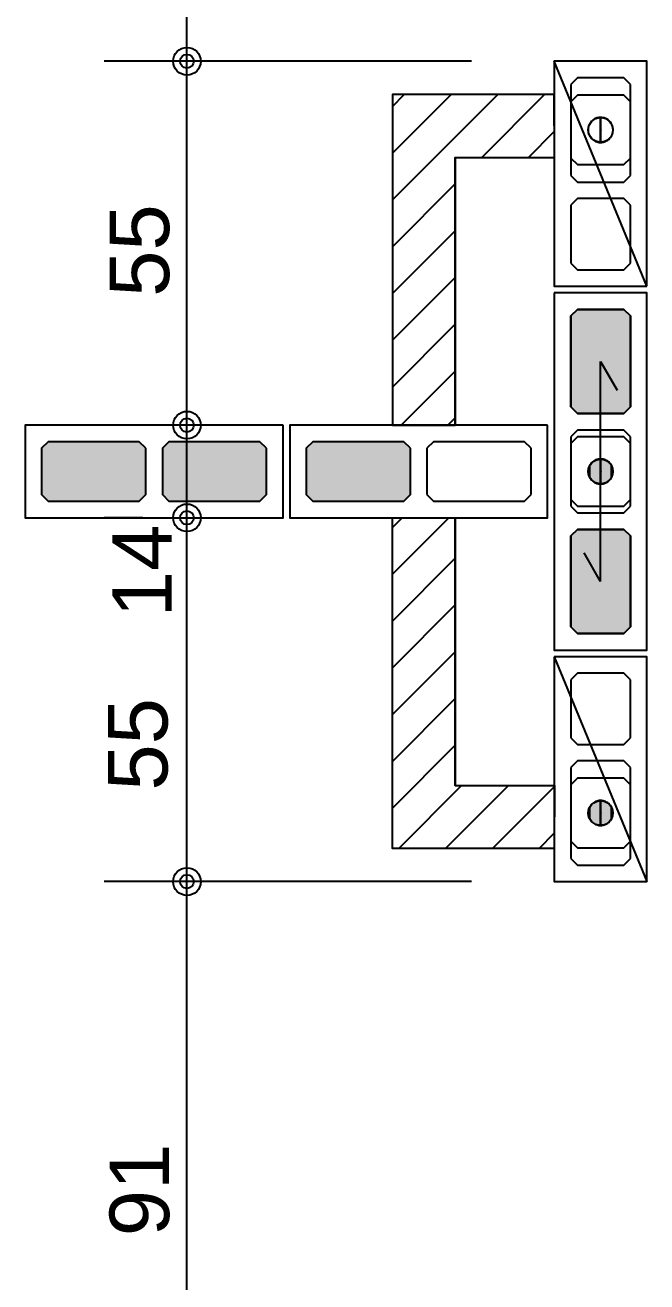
# Model space of a CAD drawing. Extents: x 0 to 119, y 0 to 84.
# Drawn here: x 22.538 to 24.418, y 57.43 to 61.229 of the extents above; entities that cross this region are included whole.
import ezdxf

# ---------------------------------------------------------------- set-up
doc = ezdxf.new("R2010")
doc.units = 0
doc.header["$MEASUREMENT"] = 0
doc.linetypes.add('ESTILO_TQS_0005', pattern=[0.4, 0.3, -0.1])
for name, color, linetype in [('27', 250, 'CONTINUOUS'), ('29', 9, 'CONTINUOUS'), ('3', 7, 'CONTINUOUS'), ('35', 255, 'CONTINUOUS'), ('9', 8, 'CONTINUOUS')]:
    doc.layers.add(name, color=color, linetype=linetype)
doc.styles.add('TQS_ARIAL', font='arial.ttf')

msp = doc.modelspace()

# ---------------------------------------------------------------- linework, layer by layer
at = {"layer": '27', "color": 250, "linetype": 'ESTILO_TQS_0005'}
for points in [[(24.3478, 60.75488), (24.3678, 60.77488), (24.3678, 61.04988), (24.3478, 61.06988), (24.2078, 61.06988), (24.1878, 61.04988), (24.1878, 60.77488), (24.2078, 60.75488), (24.3478, 60.75488)], [(24.3478, 60.48988), (24.3678, 60.50988), (24.3678, 60.68488), (24.3478, 60.70488), (24.2078, 60.70488), (24.1878, 60.68488), (24.1878, 60.50988), (24.2078, 60.48988), (24.3478, 60.48988)], [(24.2078, 60.36988), (24.1878, 60.34988), (24.1878, 60.07488), (24.2078, 60.05488), (24.3478, 60.05488), (24.3678, 60.07488), (24.3678, 60.34988), (24.3478, 60.36988), (24.2078, 60.36988)], [(24.2078, 60.00488), (24.1878, 59.98488), (24.1878, 59.77488), (24.2078, 59.75488), (24.3478, 59.75488), (24.3678, 59.77488), (24.3678, 59.98488), (24.3478, 60.00488), (24.2078, 60.00488)], [(22.9028, 59.94988), (22.8828, 59.96988), (22.6078, 59.96988), (22.5878, 59.94988), (22.5878, 59.80988), (22.6078, 59.78988), (22.8828, 59.78988), (22.9028, 59.80988), (22.9028, 59.94988)], [(23.2678, 59.94988), (23.2478, 59.96988), (22.9728, 59.96988), (22.9528, 59.94988), (22.9528, 59.80988), (22.9728, 59.78988), (23.2478, 59.78988), (23.2678, 59.80988), (23.2678, 59.94988)], [(23.7028, 59.94988), (23.6828, 59.96988), (23.4078, 59.96988), (23.3878, 59.94988), (23.3878, 59.80988), (23.4078, 59.78988), (23.6828, 59.78988), (23.7028, 59.80988), (23.7028, 59.94988)], [(24.0678, 59.94988), (24.0478, 59.96988), (23.7728, 59.96988), (23.7528, 59.94988), (23.7528, 59.80988), (23.7728, 59.78988), (24.0478, 59.78988), (24.0678, 59.80988), (24.0678, 59.94988)], [(24.2078, 59.70488), (24.1878, 59.68488), (24.1878, 59.40988), (24.2078, 59.38988), (24.3478, 59.38988), (24.3678, 59.40988), (24.3678, 59.68488), (24.3478, 59.70488), (24.2078, 59.70488)], [(24.2078, 59.26988), (24.1878, 59.24988), (24.1878, 59.07488), (24.2078, 59.05488), (24.3478, 59.05488), (24.3678, 59.07488), (24.3678, 59.24988), (24.3478, 59.26988), (24.2078, 59.26988)], [(24.2078, 59.00488), (24.1878, 58.98488), (24.1878, 58.70988), (24.2078, 58.68988), (24.3478, 58.68988), (24.3678, 58.70988), (24.3678, 58.98488), (24.3478, 59.00488), (24.2078, 59.00488)]]:
    msp.add_lwpolyline(points, dxfattribs=at)
at = {"layer": '29', "color": 9, "linetype": 'Continuous'}
for p, q in [((23.648194, 60.700589), (23.967096, 61.019491)), ((23.648194, 60.842011), (23.825674, 61.019491)), ((23.648194, 60.983432), (23.684253, 61.019491)), ((23.918517, 60.829491), (24.108517, 61.019491)), ((24.059938, 60.829491), (24.13798, 60.907533)), ((23.838194, 60.829491), (23.838194, 60.019491)), ((23.838194, 60.829491), (23.838194, 60.019491)), ((23.648194, 60.559168), (23.838194, 60.749168)), ((23.648194, 60.417747), (23.838194, 60.607747)), ((23.648194, 60.276325), (23.838194, 60.466325)), ((23.648194, 60.134904), (23.838194, 60.324904)), ((23.674592, 60.01988), (23.838194, 60.183483)), ((23.816013, 60.01988), (23.838194, 60.042061)), ((23.648194, 59.569219), (23.818856, 59.73988)), ((23.648194, 59.71064), (23.677434, 59.73988)), ((23.838194, 58.93027), (23.838194, 59.74027)), ((23.838194, 58.93027), (23.838194, 59.74027)), ((23.648194, 59.427797), (23.838194, 59.617797)), ((23.648194, 59.286376), (23.838194, 59.476376)), ((23.648194, 59.144955), (23.838194, 59.334955)), ((23.648194, 59.003533), (23.838194, 59.193533)), ((23.648194, 58.862112), (23.838194, 59.052112)), ((23.667773, 58.74027), (23.857773, 58.93027)), ((23.809195, 58.74027), (23.999195, 58.93027)), ((23.950616, 58.74027), (24.138189, 58.927843)), ((24.092037, 58.74027), (24.137797, 58.78603))]:
    msp.add_line(p, q, dxfattribs=at)
for points in [[(24.137671, 61.019491), (23.648194, 61.019491), (23.648194, 60.01988), (23.838194, 60.01988), (23.838194, 60.829491), (24.138196, 60.829491), (24.1378, 61.019491)], [(24.137671, 58.74027), (23.648194, 58.74027), (23.648194, 59.73988), (23.838194, 59.73988), (23.838194, 58.93027), (24.138196, 58.93027), (24.1378, 58.74027)]]:
    msp.add_lwpolyline(points, dxfattribs=at)
at = {"layer": '3', "color": 7, "linetype": 'Continuous'}
for p, q in [((24.4178, 60.43988), (24.1378, 61.11988)), ((24.2078, 61.01738), (24.1878, 60.99738)), ((24.3478, 61.01738), (24.2078, 61.01738)), ((24.3678, 60.99738), (24.3478, 61.01738)), ((24.1878, 60.99738), (24.1878, 60.82738)), ((24.3678, 60.82738), (24.3678, 60.99738)), ((24.1878, 60.82738), (24.2078, 60.80738)), ((24.3478, 60.80738), (24.3678, 60.82738)), ((24.2078, 60.80738), (24.3478, 60.80738)), ((24.2778, 59.54738), (24.2778, 60.21238)), ((24.2778, 60.21238), (24.3278, 60.125778)), ((24.2078, 59.98488), (24.1878, 59.96488)), ((24.1878, 59.96488), (24.1878, 59.79488)), ((24.3478, 59.98488), (24.2078, 59.98488)), ((24.3678, 59.96488), (24.3478, 59.98488)), ((24.3678, 59.79488), (24.3678, 59.96488)), ((24.1878, 59.79488), (24.2078, 59.77488)), ((24.2078, 59.77488), (24.3478, 59.77488)), ((24.3478, 59.77488), (24.3678, 59.79488)), ((24.2778, 59.54738), (24.2278, 59.633983)), ((24.1378, 59.31988), (24.4178, 58.63988)), ((24.2078, 58.95238), (24.1878, 58.93238)), ((24.1878, 58.93238), (24.1878, 58.76238)), ((24.3478, 58.95238), (24.2078, 58.95238)), ((24.3678, 58.93238), (24.3478, 58.95238)), ((24.3678, 58.76238), (24.3678, 58.93238)), ((24.1878, 58.76238), (24.2078, 58.74238)), ((24.2078, 58.74238), (24.3478, 58.74238)), ((24.3478, 58.74238), (24.3678, 58.76238))]:
    msp.add_line(p, q, dxfattribs=at)
for points in [[(24.4178, 60.43988), (24.4178, 61.11988), (24.1378, 61.11988), (24.1378, 60.43988), (24.4178, 60.43988)], [(24.2778, 60.91298), (24.277861, 60.912977), (24.277921, 60.912968), (24.27798, 60.912953), (24.278037, 60.912932), (24.278091, 60.912905), (24.278143, 60.912873), (24.278191, 60.912836), (24.278235, 60.912794), (24.278274, 60.912748), (24.278309, 60.912698), (24.278339, 60.912645), (24.278363, 60.912589), (24.278381, 60.912531), (24.278393, 60.912471), (24.278399, 60.912411), (24.278399, 60.91235), (24.278393, 60.91229), (24.278381, 60.91223), (24.278363, 60.912172), (24.278339, 60.912116), (24.278309, 60.912063), (24.278274, 60.912013), (24.278235, 60.911967), (24.278191, 60.911925), (24.278143, 60.911888), (24.278091, 60.911856), (24.278037, 60.911829), (24.27798, 60.911808), (24.277921, 60.911793), (24.277861, 60.911783), (24.2778, 60.91178), (24.2778, 60.95018), (24.273976, 60.949986), (24.270191, 60.949407), (24.266484, 60.948447), (24.262893, 60.947117), (24.259456, 60.945431), (24.256206, 60.943405), (24.253178, 60.941061), (24.250403, 60.938423), (24.247909, 60.935518), (24.245721, 60.932375), (24.243863, 60.929027), (24.242353, 60.925509), (24.241207, 60.921855), (24.240436, 60.918104), (24.240049, 60.914295), (24.240049, 60.910466), (24.240436, 60.906656), (24.241207, 60.902906), (24.242353, 60.899252), (24.243863, 60.895733), (24.245721, 60.892386), (24.247909, 60.889243), (24.250403, 60.886337), (24.253178, 60.883699), (24.256206, 60.881356), (24.259456, 60.87933), (24.262893, 60.877644), (24.266484, 60.876314), (24.270191, 60.875354), (24.273976, 60.874774), (24.2778, 60.87458), (24.2778, 60.91298)], [(24.2778, 60.91178), (24.277739, 60.911783), (24.277679, 60.911793), (24.27762, 60.911808), (24.277563, 60.911829), (24.277509, 60.911856), (24.277457, 60.911888), (24.277409, 60.911925), (24.277365, 60.911967), (24.277326, 60.912013), (24.277291, 60.912063), (24.277261, 60.912116), (24.277237, 60.912172), (24.277219, 60.91223), (24.277207, 60.91229), (24.277201, 60.91235), (24.277201, 60.912411), (24.277207, 60.912471), (24.277219, 60.912531), (24.277237, 60.912589), (24.277261, 60.912645), (24.277291, 60.912698), (24.277326, 60.912748), (24.277365, 60.912794), (24.277409, 60.912836), (24.277457, 60.912873), (24.277509, 60.912905), (24.277563, 60.912932), (24.27762, 60.912953), (24.277679, 60.912968), (24.277739, 60.912977), (24.2778, 60.91298), (24.2778, 60.87458), (24.281624, 60.874774), (24.285409, 60.875354), (24.289116, 60.876314), (24.292707, 60.877644), (24.296144, 60.87933), (24.299394, 60.881356), (24.302422, 60.883699), (24.305197, 60.886337), (24.307691, 60.889243), (24.309879, 60.892386), (24.311737, 60.895734), (24.313247, 60.899252), (24.314393, 60.902906), (24.315164, 60.906656), (24.315551, 60.910466), (24.315551, 60.914295), (24.315164, 60.918104), (24.314393, 60.921855), (24.313247, 60.925509), (24.311737, 60.929027), (24.309879, 60.932375), (24.307691, 60.935518), (24.305197, 60.938423), (24.302422, 60.941061), (24.299394, 60.943405), (24.296144, 60.945431), (24.292707, 60.947117), (24.289116, 60.948447), (24.285409, 60.949407), (24.281624, 60.949986), (24.2778, 60.95018), (24.2778, 60.91178)], [(24.1378, 60.41988), (24.1378, 59.33988), (24.4178, 59.33988), (24.4178, 60.41988), (24.1378, 60.41988)], [(23.3178, 60.01988), (22.5378, 60.01988), (22.5378, 59.73988), (23.3178, 59.73988), (23.3178, 60.01988)], [(24.1178, 60.01988), (23.3378, 60.01988), (23.3378, 59.73988), (24.1178, 59.73988), (24.1178, 60.01988)], [(24.2778, 59.88048), (24.277861, 59.880477), (24.277921, 59.880468), (24.27798, 59.880453), (24.278037, 59.880432), (24.278091, 59.880405), (24.278143, 59.880373), (24.278191, 59.880336), (24.278235, 59.880294), (24.278274, 59.880248), (24.278309, 59.880198), (24.278339, 59.880145), (24.278363, 59.880089), (24.278381, 59.880031), (24.278393, 59.879971), (24.278399, 59.879911), (24.278399, 59.87985), (24.278393, 59.87979), (24.278381, 59.87973), (24.278363, 59.879672), (24.278339, 59.879616), (24.278309, 59.879563), (24.278274, 59.879513), (24.278235, 59.879467), (24.278191, 59.879425), (24.278143, 59.879388), (24.278091, 59.879356), (24.278037, 59.879329), (24.27798, 59.879308), (24.277921, 59.879293), (24.277861, 59.879283), (24.2778, 59.87928), (24.2778, 59.91768), (24.273976, 59.917486), (24.270191, 59.916907), (24.266484, 59.915947), (24.262893, 59.914617), (24.259456, 59.912931), (24.256206, 59.910905), (24.253178, 59.908561), (24.250403, 59.905923), (24.247909, 59.903018), (24.245721, 59.899875), (24.243863, 59.896527), (24.242353, 59.893008), (24.241207, 59.889355), (24.240436, 59.885604), (24.240049, 59.881795), (24.240049, 59.877966), (24.240436, 59.874156), (24.241207, 59.870406), (24.242353, 59.866752), (24.243863, 59.863233), (24.245721, 59.859886), (24.247909, 59.856743), (24.250403, 59.853837), (24.253178, 59.851199), (24.256206, 59.848855), (24.259456, 59.84683), (24.262893, 59.845144), (24.266484, 59.843814), (24.270191, 59.842854), (24.273976, 59.842274), (24.2778, 59.84208), (24.2778, 59.88048)], [(24.2778, 59.87928), (24.277739, 59.879283), (24.277679, 59.879293), (24.27762, 59.879308), (24.277563, 59.879329), (24.277509, 59.879356), (24.277457, 59.879388), (24.277409, 59.879425), (24.277365, 59.879467), (24.277326, 59.879513), (24.277291, 59.879563), (24.277261, 59.879616), (24.277237, 59.879672), (24.277219, 59.87973), (24.277207, 59.87979), (24.277201, 59.87985), (24.277201, 59.879911), (24.277207, 59.879971), (24.277219, 59.880031), (24.277237, 59.880089), (24.277261, 59.880145), (24.277291, 59.880198), (24.277326, 59.880248), (24.277365, 59.880294), (24.277409, 59.880336), (24.277457, 59.880373), (24.277509, 59.880405), (24.277563, 59.880432), (24.27762, 59.880453), (24.277679, 59.880468), (24.277739, 59.880477), (24.2778, 59.88048), (24.2778, 59.84208), (24.281624, 59.842274), (24.285409, 59.842854), (24.289116, 59.843814), (24.292707, 59.845144), (24.296144, 59.84683), (24.299394, 59.848856), (24.302422, 59.851199), (24.305197, 59.853837), (24.307691, 59.856743), (24.309879, 59.859886), (24.311737, 59.863233), (24.313247, 59.866752), (24.314393, 59.870406), (24.315164, 59.874156), (24.315551, 59.877966), (24.315551, 59.881795), (24.315164, 59.885604), (24.314393, 59.889355), (24.313247, 59.893009), (24.311737, 59.896527), (24.309879, 59.899875), (24.307691, 59.903018), (24.305197, 59.905923), (24.302422, 59.908561), (24.299394, 59.910905), (24.296144, 59.912931), (24.292707, 59.914617), (24.289116, 59.915947), (24.285409, 59.916907), (24.281624, 59.917486), (24.2778, 59.91768), (24.2778, 59.87928)], [(24.1378, 59.31988), (24.1378, 58.63988), (24.4178, 58.63988), (24.4178, 59.31988), (24.1378, 59.31988)], [(24.2778, 58.84798), (24.277861, 58.847977), (24.277921, 58.847968), (24.27798, 58.847953), (24.278037, 58.847932), (24.278091, 58.847905), (24.278143, 58.847873), (24.278191, 58.847836), (24.278235, 58.847794), (24.278274, 58.847748), (24.278309, 58.847698), (24.278339, 58.847645), (24.278363, 58.847589), (24.278381, 58.847531), (24.278393, 58.847471), (24.278399, 58.847411), (24.278399, 58.84735), (24.278393, 58.84729), (24.278381, 58.84723), (24.278363, 58.847172), (24.278339, 58.847116), (24.278309, 58.847063), (24.278274, 58.847013), (24.278235, 58.846967), (24.278191, 58.846925), (24.278143, 58.846888), (24.278091, 58.846856), (24.278037, 58.846829), (24.27798, 58.846808), (24.277921, 58.846793), (24.277861, 58.846783), (24.2778, 58.84678), (24.2778, 58.88518), (24.273976, 58.884986), (24.270191, 58.884407), (24.266484, 58.883447), (24.262893, 58.882117), (24.259456, 58.880431), (24.256206, 58.878405), (24.253178, 58.876061), (24.250403, 58.873423), (24.247909, 58.870518), (24.245721, 58.867375), (24.243863, 58.864027), (24.242353, 58.860508), (24.241207, 58.856855), (24.240436, 58.853104), (24.240049, 58.849295), (24.240049, 58.845466), (24.240436, 58.841656), (24.241207, 58.837906), (24.242353, 58.834252), (24.243863, 58.830733), (24.245721, 58.827386), (24.247909, 58.824243), (24.250403, 58.821337), (24.253178, 58.818699), (24.256206, 58.816355), (24.259456, 58.81433), (24.262893, 58.812644), (24.266484, 58.811314), (24.270191, 58.810354), (24.273976, 58.809774), (24.2778, 58.80958), (24.2778, 58.84798)], [(24.2778, 58.84678), (24.277739, 58.846783), (24.277679, 58.846793), (24.27762, 58.846808), (24.277563, 58.846829), (24.277509, 58.846856), (24.277457, 58.846888), (24.277409, 58.846925), (24.277365, 58.846967), (24.277326, 58.847013), (24.277291, 58.847063), (24.277261, 58.847116), (24.277237, 58.847172), (24.277219, 58.84723), (24.277207, 58.84729), (24.277201, 58.84735), (24.277201, 58.847411), (24.277207, 58.847471), (24.277219, 58.847531), (24.277237, 58.847589), (24.277261, 58.847645), (24.277291, 58.847698), (24.277326, 58.847748), (24.277365, 58.847794), (24.277409, 58.847836), (24.277457, 58.847873), (24.277509, 58.847905), (24.277563, 58.847932), (24.27762, 58.847953), (24.277679, 58.847968), (24.277739, 58.847977), (24.2778, 58.84798), (24.2778, 58.80958), (24.281624, 58.809774), (24.285409, 58.810354), (24.289116, 58.811314), (24.292707, 58.812644), (24.296144, 58.81433), (24.299394, 58.816356), (24.302422, 58.818699), (24.305197, 58.821337), (24.307691, 58.824243), (24.309879, 58.827386), (24.311737, 58.830733), (24.313247, 58.834252), (24.314393, 58.837906), (24.315164, 58.841656), (24.315551, 58.845466), (24.315551, 58.849295), (24.315164, 58.853104), (24.314393, 58.856855), (24.313247, 58.860509), (24.311737, 58.864027), (24.309879, 58.867375), (24.307691, 58.870518), (24.305197, 58.873423), (24.302422, 58.876061), (24.299394, 58.878405), (24.296144, 58.880431), (24.292707, 58.882117), (24.289116, 58.883447), (24.285409, 58.884407), (24.281624, 58.884986), (24.2778, 58.88518), (24.2778, 58.84678)]]:
    msp.add_lwpolyline(points, dxfattribs=at)
for centre in [(24.2778, 60.91238), (24.2778, 59.87988), (24.2778, 58.84738)]:
    msp.add_circle(centre, 0.0372, dxfattribs=at)
for points in [[(24.256206, 59.910905), (24.256206, 59.848855), (24.259456, 59.912931)], [(24.256206, 59.848855), (24.259456, 59.84683), (24.259456, 59.912931)], [(24.259456, 59.912931), (24.259456, 59.84683), (24.262893, 59.914617)], [(24.259456, 59.84683), (24.262893, 59.845144), (24.262893, 59.914617)], [(24.262893, 59.914617), (24.262893, 59.845144), (24.266484, 59.915947)], [(24.262893, 59.845144), (24.266484, 59.843814), (24.266484, 59.915947)], [(24.266484, 59.915947), (24.266484, 59.843814), (24.270191, 59.916907)], [(24.266484, 59.843814), (24.270191, 59.842854), (24.270191, 59.916907)], [(24.273976, 59.842274), (24.273976, 59.917486), (24.270191, 59.842854)], [(24.270191, 59.916907), (24.270191, 59.842854), (24.273976, 59.917486)], [(24.273976, 59.842274), (24.2778, 59.88048), (24.2778, 59.91768)], [(24.273976, 59.842274), (24.2778, 59.91768), (24.273976, 59.917486)], [(24.2778, 59.87928), (24.281624, 59.917486), (24.2778, 59.91768)], [(24.2778, 59.87928), (24.2778, 59.84208), (24.281624, 59.917486)], [(24.2778, 59.84208), (24.281624, 59.842274), (24.281624, 59.917486)], [(24.281624, 59.917486), (24.281624, 59.842274), (24.285409, 59.916907)], [(24.281624, 59.842274), (24.285409, 59.842854), (24.285409, 59.916907)], [(24.285409, 59.916907), (24.285409, 59.842854), (24.289116, 59.915947)], [(24.285409, 59.842854), (24.289116, 59.843814), (24.289116, 59.915947)], [(24.289116, 59.915947), (24.289116, 59.843814), (24.292707, 59.914617)], [(24.289116, 59.843814), (24.292707, 59.845144), (24.292707, 59.914617)], [(24.292707, 59.914617), (24.292707, 59.845144), (24.296144, 59.912931)], [(24.292707, 59.845144), (24.296144, 59.84683), (24.296144, 59.912931)], [(24.296144, 59.912931), (24.296144, 59.84683), (24.299394, 59.910905)], [(24.240049, 59.881795), (24.240049, 59.877966), (24.240436, 59.885604)], [(24.240049, 59.877966), (24.240436, 59.874156), (24.240436, 59.885604)], [(24.240436, 59.885604), (24.240436, 59.874156), (24.241207, 59.889355)], [(24.240436, 59.874156), (24.241207, 59.870406), (24.241207, 59.889355)], [(24.241207, 59.889355), (24.241207, 59.870406), (24.242353, 59.893008)], [(24.241207, 59.870406), (24.242353, 59.866752), (24.242353, 59.893008)], [(24.242353, 59.893008), (24.242353, 59.866752), (24.243863, 59.896527)], [(24.242353, 59.866752), (24.243863, 59.863233), (24.243863, 59.896527)], [(24.243863, 59.896527), (24.243863, 59.863233), (24.245721, 59.899875)], [(24.243863, 59.863233), (24.245721, 59.859886), (24.245721, 59.899875)], [(24.245721, 59.899875), (24.245721, 59.859886), (24.247909, 59.903018)], [(24.245721, 59.859886), (24.247909, 59.856743), (24.247909, 59.903018)], [(24.247909, 59.903018), (24.247909, 59.856743), (24.250403, 59.905923)], [(24.247909, 59.856743), (24.250403, 59.853837), (24.250403, 59.905923)], [(24.250403, 59.905923), (24.250403, 59.853837), (24.253178, 59.908561)], [(24.250403, 59.853837), (24.253178, 59.851199), (24.253178, 59.908561)], [(24.253178, 59.908561), (24.253178, 59.851199), (24.256206, 59.910905)], [(24.253178, 59.851199), (24.256206, 59.848855), (24.256206, 59.910905)], [(24.273976, 59.842274), (24.2778, 59.84208), (24.2778, 59.88048)], [(24.277365, 59.879467), (24.2778, 59.87928), (24.277326, 59.879513)], [(24.2778, 59.87928), (24.2778, 59.87928), (24.277326, 59.879513)], [(24.277326, 59.879513), (24.2778, 59.87928), (24.277326, 59.879513)], [(24.2778, 59.87928), (24.2778, 59.87928), (24.277326, 59.879513)], [(24.277326, 59.879513), (24.2778, 59.87928), (24.277326, 59.879513)], [(24.2778, 59.87928), (24.2778, 59.87928), (24.277326, 59.879513)], [(24.277409, 59.879425), (24.2778, 59.87928), (24.277365, 59.879467)], [(24.2778, 59.87928), (24.2778, 59.87928), (24.277365, 59.879467)], [(24.277365, 59.879467), (24.2778, 59.87928), (24.277365, 59.879467)], [(24.2778, 59.87928), (24.2778, 59.87928), (24.277365, 59.879467)], [(24.277457, 59.879388), (24.2778, 59.87928), (24.277409, 59.879425)], [(24.2778, 59.87928), (24.2778, 59.87928), (24.277409, 59.879425)], [(24.277509, 59.879356), (24.2778, 59.87928), (24.277457, 59.879388)], [(24.2778, 59.87928), (24.2778, 59.87928), (24.277457, 59.879388)], [(24.27762, 59.879308), (24.2778, 59.87928), (24.277509, 59.879356)], [(24.2778, 59.87928), (24.2778, 59.87928), (24.277509, 59.879356)], [(24.2778, 59.87928), (24.2778, 59.87928), (24.27762, 59.879308)], [(24.2778, 59.87928), (24.2778, 59.87928), (24.27762, 59.879308)], [(24.2778, 59.88048), (24.278274, 59.880248), (24.2778, 59.88048)], [(24.278274, 59.880248), (24.278274, 59.880248), (24.2778, 59.88048)], [(24.2778, 59.88048), (24.278274, 59.880248), (24.2778, 59.88048)], [(24.278274, 59.880248), (24.278274, 59.880248), (24.2778, 59.88048)], [(24.2778, 59.88048), (24.278274, 59.880248), (24.2778, 59.88048)], [(24.278274, 59.880248), (24.278235, 59.880294), (24.2778, 59.88048)], [(24.2778, 59.88048), (24.278235, 59.880294), (24.2778, 59.88048)], [(24.278235, 59.880294), (24.278235, 59.880294), (24.2778, 59.88048)], [(24.2778, 59.88048), (24.278235, 59.880294), (24.2778, 59.88048)], [(24.278235, 59.880294), (24.278191, 59.880336), (24.2778, 59.88048)], [(24.2778, 59.88048), (24.278191, 59.880336), (24.2778, 59.88048)], [(24.278191, 59.880336), (24.278143, 59.880373), (24.2778, 59.88048)], [(24.2778, 59.88048), (24.278143, 59.880373), (24.2778, 59.88048)], [(24.278143, 59.880373), (24.278091, 59.880405), (24.2778, 59.88048)], [(24.2778, 59.88048), (24.278091, 59.880405), (24.2778, 59.88048)], [(24.278091, 59.880405), (24.27798, 59.880453), (24.2778, 59.88048)], [(24.2778, 59.88048), (24.27798, 59.880453), (24.2778, 59.88048)], [(24.27798, 59.880453), (24.2778, 59.88048), (24.2778, 59.88048)], [(24.2778, 59.88048), (24.2778, 59.88048), (24.2778, 59.88048)], [(24.2778, 59.88048), (24.2778, 59.88048), (24.2778, 59.88048)], [(24.2778, 59.88048), (24.2778, 59.88048), (24.2778, 59.88048)], [(24.2778, 59.88048), (24.2778, 59.88048), (24.2778, 59.88048)], [(24.2778, 59.88048), (24.2778, 59.88048), (24.2778, 59.88048)], [(24.2778, 59.88048), (24.2778, 59.88048), (24.2778, 59.88048)], [(24.2778, 59.88048), (24.2778, 59.88048), (24.2778, 59.88048)], [(24.2778, 59.88048), (24.2778, 59.88048), (24.2778, 59.88048)], [(24.2778, 59.88048), (24.2778, 59.88048), (24.2778, 59.88048)], [(24.2778, 59.88048), (24.2778, 59.88048), (24.2778, 59.88048)], [(24.2778, 59.88048), (24.2778, 59.88048), (24.2778, 59.88048)], [(24.2778, 59.88048), (24.2778, 59.88048), (24.2778, 59.88048)], [(24.2778, 59.87928), (24.2778, 59.87928), (24.2778, 59.87928)], [(24.2778, 59.87928), (24.2778, 59.87928), (24.2778, 59.87928)], [(24.2778, 59.87928), (24.2778, 59.87928), (24.2778, 59.87928)], [(24.2778, 59.87928), (24.2778, 59.87928), (24.2778, 59.87928)], [(24.2778, 59.87928), (24.2778, 59.87928), (24.2778, 59.87928)], [(24.2778, 59.87928), (24.2778, 59.87928), (24.2778, 59.87928)], [(24.2778, 59.87928), (24.2778, 59.87928), (24.2778, 59.87928)], [(24.2778, 59.87928), (24.2778, 59.87928), (24.2778, 59.87928)], [(24.2778, 59.87928), (24.2778, 59.87928), (24.2778, 59.87928)], [(24.2778, 59.87928), (24.2778, 59.87928), (24.2778, 59.87928)], [(24.2778, 59.87928), (24.2778, 59.87928), (24.2778, 59.87928)], [(24.2778, 59.87928), (24.2778, 59.87928), (24.2778, 59.87928)], [(24.296144, 59.84683), (24.299394, 59.848856), (24.299394, 59.910905)], [(24.299394, 59.910905), (24.299394, 59.848856), (24.302422, 59.908561)], [(24.299394, 59.848856), (24.302422, 59.851199), (24.302422, 59.908561)], [(24.302422, 59.908561), (24.302422, 59.851199), (24.305197, 59.905923)], [(24.302422, 59.851199), (24.305197, 59.853837), (24.305197, 59.905923)], [(24.305197, 59.905923), (24.305197, 59.853837), (24.307691, 59.903018)], [(24.305197, 59.853837), (24.307691, 59.856743), (24.307691, 59.903018)], [(24.307691, 59.903018), (24.307691, 59.856743), (24.309879, 59.899875)], [(24.307691, 59.856743), (24.309879, 59.859886), (24.309879, 59.899875)], [(24.309879, 59.899875), (24.309879, 59.859886), (24.311737, 59.896527)], [(24.309879, 59.859886), (24.311737, 59.863233), (24.311737, 59.896527)], [(24.311737, 59.896527), (24.311737, 59.863233), (24.313247, 59.893009)], [(24.311737, 59.863233), (24.313247, 59.866752), (24.313247, 59.893009)], [(24.313247, 59.893009), (24.313247, 59.866752), (24.314393, 59.889355)], [(24.313247, 59.866752), (24.314393, 59.870406), (24.314393, 59.889355)], [(24.314393, 59.889355), (24.314393, 59.870406), (24.315164, 59.885604)], [(24.314393, 59.870406), (24.315164, 59.874156), (24.315164, 59.885604)], [(24.315164, 59.885604), (24.315164, 59.874156), (24.315551, 59.881795)], [(24.315164, 59.874156), (24.315551, 59.877966), (24.315551, 59.881795)], [(24.240049, 58.849295), (24.240049, 58.845466), (24.240436, 58.853104)], [(24.240049, 58.845466), (24.240436, 58.841656), (24.240436, 58.853104)], [(24.240436, 58.853104), (24.240436, 58.841656), (24.241207, 58.856855)], [(24.240436, 58.841656), (24.241207, 58.837906), (24.241207, 58.856855)], [(24.241207, 58.856855), (24.241207, 58.837906), (24.242353, 58.860508)], [(24.241207, 58.837906), (24.242353, 58.834252), (24.242353, 58.860508)], [(24.242353, 58.860508), (24.242353, 58.834252), (24.243863, 58.864027)], [(24.242353, 58.834252), (24.243863, 58.830733), (24.243863, 58.864027)], [(24.243863, 58.864027), (24.243863, 58.830733), (24.245721, 58.867375)], [(24.243863, 58.830733), (24.245721, 58.827386), (24.245721, 58.867375)], [(24.245721, 58.867375), (24.245721, 58.827386), (24.247909, 58.870518)], [(24.245721, 58.827386), (24.247909, 58.824243), (24.247909, 58.870518)], [(24.247909, 58.870518), (24.247909, 58.824243), (24.250403, 58.873423)], [(24.247909, 58.824243), (24.250403, 58.821337), (24.250403, 58.873423)], [(24.250403, 58.873423), (24.250403, 58.821337), (24.253178, 58.876061)], [(24.250403, 58.821337), (24.253178, 58.818699), (24.253178, 58.876061)], [(24.253178, 58.876061), (24.253178, 58.818699), (24.256206, 58.878405)], [(24.253178, 58.818699), (24.256206, 58.816355), (24.256206, 58.878405)], [(24.256206, 58.878405), (24.256206, 58.816355), (24.259456, 58.880431)], [(24.256206, 58.816355), (24.259456, 58.81433), (24.259456, 58.880431)], [(24.259456, 58.880431), (24.259456, 58.81433), (24.262893, 58.882117)], [(24.259456, 58.81433), (24.262893, 58.812644), (24.262893, 58.882117)], [(24.262893, 58.882117), (24.262893, 58.812644), (24.266484, 58.883447)], [(24.262893, 58.812644), (24.266484, 58.811314), (24.266484, 58.883447)], [(24.266484, 58.883447), (24.266484, 58.811314), (24.270191, 58.884407)], [(24.266484, 58.811314), (24.270191, 58.810354), (24.270191, 58.884407)], [(24.273976, 58.809774), (24.273976, 58.884986), (24.270191, 58.810354)], [(24.270191, 58.884407), (24.270191, 58.810354), (24.273976, 58.884986)], [(24.273976, 58.809774), (24.2778, 58.84798), (24.2778, 58.88518)], [(24.273976, 58.809774), (24.2778, 58.88518), (24.273976, 58.884986)], [(24.2778, 58.84678), (24.281624, 58.884986), (24.2778, 58.88518)], [(24.2778, 58.84678), (24.2778, 58.80958), (24.281624, 58.884986)], [(24.2778, 58.80958), (24.281624, 58.809774), (24.281624, 58.884986)], [(24.281624, 58.884986), (24.281624, 58.809774), (24.285409, 58.884407)], [(24.281624, 58.809774), (24.285409, 58.810354), (24.285409, 58.884407)], [(24.285409, 58.884407), (24.285409, 58.810354), (24.289116, 58.883447)], [(24.285409, 58.810354), (24.289116, 58.811314), (24.289116, 58.883447)], [(24.289116, 58.883447), (24.289116, 58.811314), (24.292707, 58.882117)], [(24.289116, 58.811314), (24.292707, 58.812644), (24.292707, 58.882117)], [(24.292707, 58.882117), (24.292707, 58.812644), (24.296144, 58.880431)], [(24.292707, 58.812644), (24.296144, 58.81433), (24.296144, 58.880431)], [(24.296144, 58.880431), (24.296144, 58.81433), (24.299394, 58.878405)], [(24.296144, 58.81433), (24.299394, 58.816356), (24.299394, 58.878405)], [(24.299394, 58.878405), (24.299394, 58.816356), (24.302422, 58.876061)], [(24.299394, 58.816356), (24.302422, 58.818699), (24.302422, 58.876061)], [(24.302422, 58.876061), (24.302422, 58.818699), (24.305197, 58.873423)], [(24.302422, 58.818699), (24.305197, 58.821337), (24.305197, 58.873423)], [(24.305197, 58.873423), (24.305197, 58.821337), (24.307691, 58.870518)], [(24.305197, 58.821337), (24.307691, 58.824243), (24.307691, 58.870518)], [(24.307691, 58.870518), (24.307691, 58.824243), (24.309879, 58.867375)], [(24.307691, 58.824243), (24.309879, 58.827386), (24.309879, 58.867375)], [(24.309879, 58.867375), (24.309879, 58.827386), (24.311737, 58.864027)], [(24.309879, 58.827386), (24.311737, 58.830733), (24.311737, 58.864027)], [(24.311737, 58.864027), (24.311737, 58.830733), (24.313247, 58.860509)], [(24.311737, 58.830733), (24.313247, 58.834252), (24.313247, 58.860509)], [(24.313247, 58.860509), (24.313247, 58.834252), (24.314393, 58.856855)], [(24.313247, 58.834252), (24.314393, 58.837906), (24.314393, 58.856855)], [(24.314393, 58.856855), (24.314393, 58.837906), (24.315164, 58.853104)], [(24.314393, 58.837906), (24.315164, 58.841656), (24.315164, 58.853104)], [(24.315164, 58.853104), (24.315164, 58.841656), (24.315551, 58.849295)], [(24.315164, 58.841656), (24.315551, 58.845466), (24.315551, 58.849295)], [(24.273976, 58.809774), (24.2778, 58.80958), (24.2778, 58.84798)], [(24.277365, 58.846967), (24.2778, 58.84678), (24.277326, 58.847013)], [(24.2778, 58.84678), (24.2778, 58.84678), (24.277326, 58.847013)], [(24.277326, 58.847013), (24.2778, 58.84678), (24.277326, 58.847013)], [(24.2778, 58.84678), (24.2778, 58.84678), (24.277326, 58.847013)], [(24.277326, 58.847013), (24.2778, 58.84678), (24.277326, 58.847013)], [(24.2778, 58.84678), (24.2778, 58.84678), (24.277326, 58.847013)], [(24.277409, 58.846925), (24.2778, 58.84678), (24.277365, 58.846967)], [(24.2778, 58.84678), (24.2778, 58.84678), (24.277365, 58.846967)], [(24.277365, 58.846967), (24.2778, 58.84678), (24.277365, 58.846967)], [(24.2778, 58.84678), (24.2778, 58.84678), (24.277365, 58.846967)], [(24.277457, 58.846888), (24.2778, 58.84678), (24.277409, 58.846925)], [(24.2778, 58.84678), (24.2778, 58.84678), (24.277409, 58.846925)], [(24.277509, 58.846856), (24.2778, 58.84678), (24.277457, 58.846888)], [(24.2778, 58.84678), (24.2778, 58.84678), (24.277457, 58.846888)], [(24.27762, 58.846808), (24.2778, 58.84678), (24.277509, 58.846856)], [(24.2778, 58.84678), (24.2778, 58.84678), (24.277509, 58.846856)], [(24.2778, 58.84678), (24.2778, 58.84678), (24.27762, 58.846808)], [(24.2778, 58.84678), (24.2778, 58.84678), (24.27762, 58.846808)], [(24.2778, 58.84798), (24.278274, 58.847748), (24.2778, 58.84798)], [(24.278274, 58.847748), (24.278274, 58.847748), (24.2778, 58.84798)], [(24.2778, 58.84798), (24.278274, 58.847748), (24.2778, 58.84798)], [(24.278274, 58.847748), (24.278274, 58.847748), (24.2778, 58.84798)], [(24.2778, 58.84798), (24.278274, 58.847748), (24.2778, 58.84798)], [(24.278274, 58.847748), (24.278235, 58.847794), (24.2778, 58.84798)], [(24.2778, 58.84798), (24.278235, 58.847794), (24.2778, 58.84798)], [(24.278235, 58.847794), (24.278235, 58.847794), (24.2778, 58.84798)], [(24.2778, 58.84798), (24.278235, 58.847794), (24.2778, 58.84798)], [(24.278235, 58.847794), (24.278191, 58.847836), (24.2778, 58.84798)], [(24.2778, 58.84798), (24.278191, 58.847836), (24.2778, 58.84798)], [(24.278191, 58.847836), (24.278143, 58.847873), (24.2778, 58.84798)], [(24.2778, 58.84798), (24.278143, 58.847873), (24.2778, 58.84798)], [(24.278143, 58.847873), (24.278091, 58.847905), (24.2778, 58.84798)], [(24.2778, 58.84798), (24.278091, 58.847905), (24.2778, 58.84798)], [(24.278091, 58.847905), (24.27798, 58.847953), (24.2778, 58.84798)], [(24.2778, 58.84798), (24.27798, 58.847953), (24.2778, 58.84798)], [(24.27798, 58.847953), (24.2778, 58.84798), (24.2778, 58.84798)], [(24.2778, 58.84798), (24.2778, 58.84798), (24.2778, 58.84798)], [(24.2778, 58.84798), (24.2778, 58.84798), (24.2778, 58.84798)], [(24.2778, 58.84798), (24.2778, 58.84798), (24.2778, 58.84798)], [(24.2778, 58.84798), (24.2778, 58.84798), (24.2778, 58.84798)], [(24.2778, 58.84798), (24.2778, 58.84798), (24.2778, 58.84798)], [(24.2778, 58.84798), (24.2778, 58.84798), (24.2778, 58.84798)], [(24.2778, 58.84798), (24.2778, 58.84798), (24.2778, 58.84798)], [(24.2778, 58.84798), (24.2778, 58.84798), (24.2778, 58.84798)], [(24.2778, 58.84798), (24.2778, 58.84798), (24.2778, 58.84798)], [(24.2778, 58.84798), (24.2778, 58.84798), (24.2778, 58.84798)], [(24.2778, 58.84798), (24.2778, 58.84798), (24.2778, 58.84798)], [(24.2778, 58.84798), (24.2778, 58.84798), (24.2778, 58.84798)], [(24.2778, 58.84678), (24.2778, 58.84678), (24.2778, 58.84678)], [(24.2778, 58.84678), (24.2778, 58.84678), (24.2778, 58.84678)], [(24.2778, 58.84678), (24.2778, 58.84678), (24.2778, 58.84678)], [(24.2778, 58.84678), (24.2778, 58.84678), (24.2778, 58.84678)], [(24.2778, 58.84678), (24.2778, 58.84678), (24.2778, 58.84678)], [(24.2778, 58.84678), (24.2778, 58.84678), (24.2778, 58.84678)], [(24.2778, 58.84678), (24.2778, 58.84678), (24.2778, 58.84678)], [(24.2778, 58.84678), (24.2778, 58.84678), (24.2778, 58.84678)], [(24.2778, 58.84678), (24.2778, 58.84678), (24.2778, 58.84678)], [(24.2778, 58.84678), (24.2778, 58.84678), (24.2778, 58.84678)], [(24.2778, 58.84678), (24.2778, 58.84678), (24.2778, 58.84678)], [(24.2778, 58.84678), (24.2778, 58.84678), (24.2778, 58.84678)]]:
    msp.add_solid(points, dxfattribs=at)
at = {"layer": '35', "color": 255, "linetype": 'Continuous'}
for p, q in [((23.027195, 61.11988), (23.027195, 62.94)), ((23.8878, 61.11988), (22.777195, 61.11988)), ((23.8878, 61.11988), (22.777195, 61.11988)), ((23.027195, 60.01988), (23.027195, 61.11988)), ((24.1378, 61.11988), (24.1378, 61.11988)), ((24.1378, 61.11988), (24.1378, 61.11988)), ((22.966525, 60.01988), (22.777195, 60.01988)), ((22.966525, 60.01988), (22.777195, 60.01988)), ((23.027195, 59.73988), (23.027195, 60.01988)), ((23.216525, 60.01988), (23.216525, 60.01988)), ((23.216525, 60.01988), (23.216525, 60.01988)), ((22.89343, 59.73988), (22.777195, 59.73988)), ((22.89343, 59.73988), (22.777195, 59.73988)), ((23.027195, 58.63988), (23.027195, 59.73988)), ((23.14343, 59.73988), (23.14343, 59.73988)), ((23.14343, 59.73988), (23.14343, 59.73988)), ((23.8878, 58.63988), (22.777195, 58.63988)), ((23.8878, 58.63988), (22.777195, 58.63988)), ((23.027195, 56.82), (23.027195, 58.63988)), ((24.1378, 58.63988), (24.1378, 58.63988)), ((24.1378, 58.63988), (24.1378, 58.63988))]:
    msp.add_line(p, q, dxfattribs=at)
for centre, radius in [((23.027195, 61.11988), 0.041625), ((23.027195, 61.11988), 0.041625), ((23.027195, 61.11988), 0.02075), ((23.027195, 61.11988), 0.02075), ((23.027195, 60.01988), 0.041625), ((23.027195, 60.01988), 0.041625), ((23.027195, 60.01988), 0.02075), ((23.027195, 60.01988), 0.02075), ((23.027195, 59.73988), 0.041625), ((23.027195, 59.73988), 0.041625), ((23.027195, 59.73988), 0.02075), ((23.027195, 59.73988), 0.02075), ((23.027195, 58.63988), 0.041625), ((23.027195, 58.63988), 0.041625), ((23.027195, 58.63988), 0.02075), ((23.027195, 58.63988), 0.02075)]:
    msp.add_circle(centre, radius, dxfattribs=at)
at = {"layer": '9', "color": 8, "linetype": 'Continuous'}
for points in [[(24.2078, 60.05488), (24.1878, 60.07488), (24.1878, 60.34988), (24.2078, 60.36988), (24.3478, 60.36988), (24.3678, 60.34988), (24.3678, 60.07488), (24.3478, 60.05488), (24.2078, 60.05488)], [(22.9028, 59.94988), (22.8828, 59.96988), (22.6078, 59.96988), (22.5878, 59.94988), (22.5878, 59.80988), (22.6078, 59.78988), (22.8828, 59.78988), (22.9028, 59.80988), (22.9028, 59.94988)], [(23.2678, 59.94988), (23.2478, 59.96988), (22.9728, 59.96988), (22.9528, 59.94988), (22.9528, 59.80988), (22.9728, 59.78988), (23.2478, 59.78988), (23.2678, 59.80988), (23.2678, 59.94988)], [(23.7028, 59.94988), (23.6828, 59.96988), (23.4078, 59.96988), (23.3878, 59.94988), (23.3878, 59.80988), (23.4078, 59.78988), (23.6828, 59.78988), (23.7028, 59.80988), (23.7028, 59.94988)], [(24.2078, 59.38988), (24.1878, 59.40988), (24.1878, 59.68488), (24.2078, 59.70488), (24.3478, 59.70488), (24.3678, 59.68488), (24.3678, 59.40988), (24.3478, 59.38988), (24.2078, 59.38988)]]:
    msp.add_lwpolyline(points, dxfattribs=at)
for points in [[(24.2078, 60.05488), (24.1878, 60.34988), (24.2078, 60.36988)], [(24.2078, 60.05488), (24.2078, 60.36988), (24.3478, 60.36988)], [(24.2078, 60.05488), (24.3478, 60.36988), (24.3678, 60.34988)], [(24.2078, 60.05488), (24.1878, 60.07488), (24.1878, 60.34988)], [(24.2078, 60.05488), (24.3678, 60.34988), (24.3678, 60.07488)], [(24.2078, 60.05488), (24.3678, 60.07488), (24.3478, 60.05488)], [(24.2078, 60.05488), (24.3478, 60.05488), (24.2078, 60.05488)], [(22.9028, 59.94988), (22.6078, 59.96988), (22.5878, 59.94988)], [(22.9028, 59.94988), (22.8828, 59.96988), (22.6078, 59.96988)], [(23.2678, 59.94988), (22.9728, 59.96988), (22.9528, 59.94988)], [(23.2678, 59.94988), (23.2478, 59.96988), (22.9728, 59.96988)], [(23.7028, 59.94988), (23.4078, 59.96988), (23.3878, 59.94988)], [(23.7028, 59.94988), (23.6828, 59.96988), (23.4078, 59.96988)], [(22.9028, 59.94988), (22.5878, 59.94988), (22.5878, 59.80988)], [(22.9028, 59.94988), (22.5878, 59.80988), (22.6078, 59.78988)], [(22.9028, 59.94988), (22.6078, 59.78988), (22.8828, 59.78988)], [(22.9028, 59.94988), (22.8828, 59.78988), (22.9028, 59.80988)], [(22.9028, 59.94988), (22.9028, 59.80988), (22.9028, 59.94988)], [(23.2678, 59.94988), (22.9528, 59.94988), (22.9528, 59.80988)], [(23.2678, 59.94988), (22.9528, 59.80988), (22.9728, 59.78988)], [(23.2678, 59.94988), (22.9728, 59.78988), (23.2478, 59.78988)], [(23.2678, 59.94988), (23.2478, 59.78988), (23.2678, 59.80988)], [(23.2678, 59.94988), (23.2678, 59.80988), (23.2678, 59.94988)], [(23.7028, 59.94988), (23.3878, 59.94988), (23.3878, 59.80988)], [(23.7028, 59.94988), (23.3878, 59.80988), (23.4078, 59.78988)], [(23.7028, 59.94988), (23.4078, 59.78988), (23.6828, 59.78988)], [(23.7028, 59.94988), (23.6828, 59.78988), (23.7028, 59.80988)], [(23.7028, 59.94988), (23.7028, 59.80988), (23.7028, 59.94988)], [(24.2078, 59.38988), (24.1878, 59.68488), (24.2078, 59.70488)], [(24.2078, 59.38988), (24.1878, 59.40988), (24.1878, 59.68488)], [(24.2078, 59.38988), (24.2078, 59.70488), (24.3478, 59.70488)], [(24.2078, 59.38988), (24.3478, 59.70488), (24.3678, 59.68488)], [(24.2078, 59.38988), (24.3678, 59.68488), (24.3678, 59.40988)], [(24.2078, 59.38988), (24.3678, 59.40988), (24.3478, 59.38988)], [(24.2078, 59.38988), (24.3478, 59.38988), (24.2078, 59.38988)]]:
    msp.add_solid(points, dxfattribs=at)

# ---------------------------------------------------------------- texts
at = {"layer": '35', "color": 255, "linetype": 'Continuous', "style": 'TQS_ARIAL'}
for s, p in [('55', (22.973195, 60.40788)), ('14', (22.981224, 59.4394)), ('55', (22.968458, 58.915214)), ('91', (22.973195, 57.56794))]:
    msp.add_text(s, height=0.18, rotation=90, dxfattribs=at).set_placement(p)

doc.saveas('drawing.dxf')
